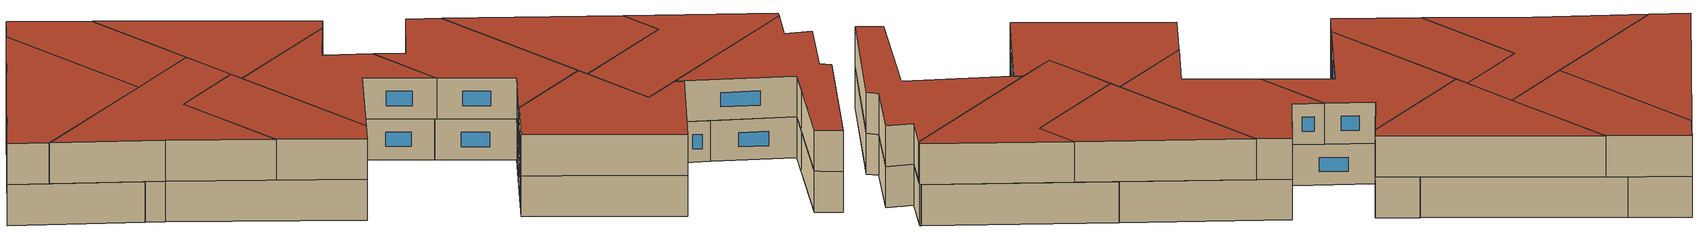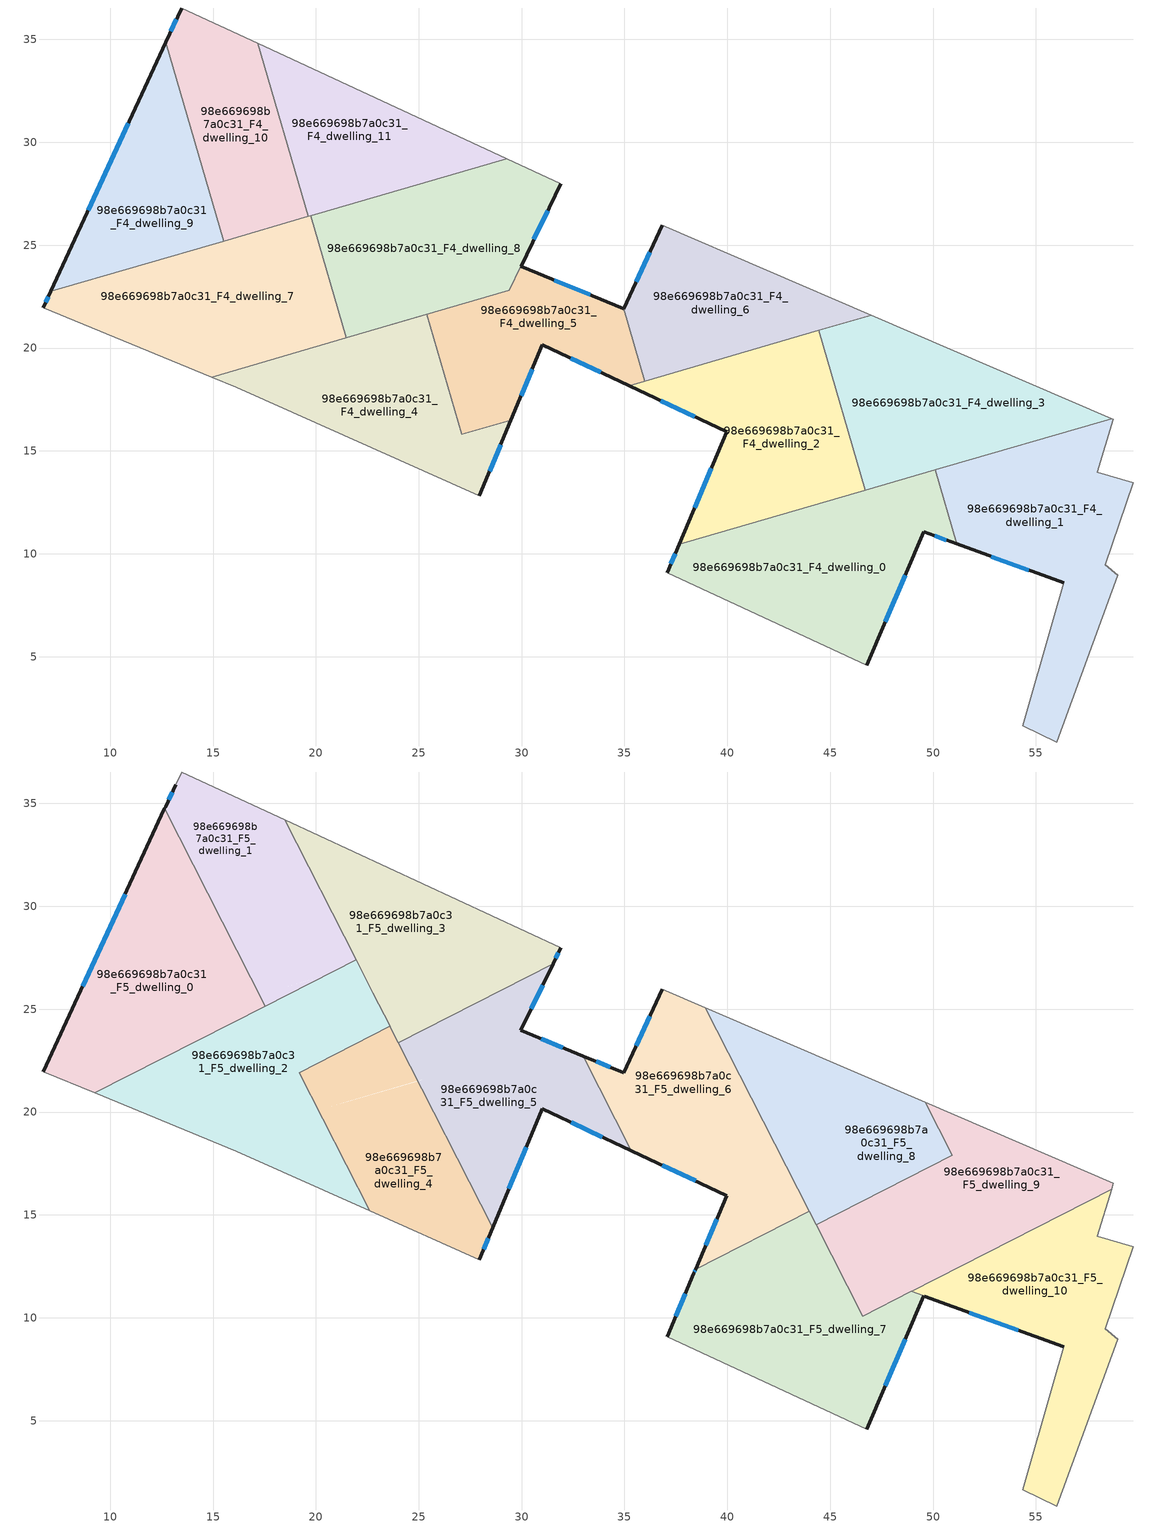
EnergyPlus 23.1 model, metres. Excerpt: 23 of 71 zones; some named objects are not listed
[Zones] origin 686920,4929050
98e669698b7a0c31_F4_dwelling_0
 floor to 98e669698b7a0c31_F3_dwelling_0 (EU_floor_Construction): 50.1,14.08 51.15,10.48 49.56,11.06 46.77,4.58 37.07,9.07 37.65,10.45 z12
 wall outside (EU_wall_Construction): 37.65,10.45 37.07,9.07 / 46.77,4.58 49.56,11.06 51.15,10.48 z12:15
 wall to 98e669698b7a0c31_F4_dwelling_1 (EU_wall_Construction): 51.15,10.48 50.1,14.08 z12:15
 wall adiabatic (EU_wall_Construction): 37.07,9.07 46.77,4.58 z12:15
 wall to 98e669698b7a0c31_F4_dwelling_2 (EU_wall_Construction): 46.7,13.09 37.65,10.45 z12:15
 wall to 98e669698b7a0c31_F4_dwelling_3 (EU_wall_Construction): 50.1,14.08 46.7,13.09 z12:15
 window (EU_Window_Construction): 37.46,10 37.26,9.52 / 50.08,10.87 50.63,10.67 / 47.68,6.69 48.65,8.95 z12.98:14.02
98e669698b7a0c31_F4_dwelling_1
 floor to 98e669698b7a0c31_F3_dwelling_1 (EU_floor_Construction): 58.77,16.54 57.99,13.96 59.74,13.46 58.36,9.46 58.99,8.96 56.01,0.85 54.36,1.64 55.85,6.83 56.35,8.59 51.15,10.48 50.1,14.08 58.68,16.58 z12
 wall outside (EU_wall_Construction): 51.15,10.48 56.35,8.59 z12:15
 wall adiabatic (EU_wall_Construction): 56.35,8.59 55.85,6.83 54.36,1.64 56.01,0.85 58.99,8.96 58.36,9.46 59.74,13.46 57.99,13.96 58.77,16.54 58.68,16.58 z12:15
 wall to 98e669698b7a0c31_F4_dwelling_3 (EU_wall_Construction): 58.68,16.58 50.1,14.08 z12:15
 window (EU_Window_Construction): 52.84,9.87 54.66,9.2 z12.98:14.02
98e669698b7a0c31_F4_dwelling_10
 floor to 98e669698b7a0c31_F3_dwelling_10 (EU_floor_Construction): 17.17,34.81 19.62,26.39 15.51,25.2 12.7,34.86 13.47,36.53 z12
 wall outside (EU_wall_Construction): 13.47,36.53 12.7,34.86 z12:15
 wall to 98e669698b7a0c31_F4_dwelling_9 (EU_wall_Construction): 12.7,34.86 15.51,25.2 z12:15
 wall adiabatic (EU_wall_Construction): 17.17,34.81 13.47,36.53 z12:15
 wall to 98e669698b7a0c31_F4_dwelling_11 (EU_wall_Construction): 19.62,26.39 17.17,34.81 z12:15
 wall to 98e669698b7a0c31_F4_dwelling_7 (EU_wall_Construction): 15.51,25.2 19.62,26.39 z12:15
 window (EU_Window_Construction): 13.22,35.99 12.95,35.41 z12.98:14.02
98e669698b7a0c31_F4_dwelling_11
 floor to 98e669698b7a0c31_F3_dwelling_11 (EU_floor_Construction): 29.28,29.21 19.62,26.39 17.17,34.81 z12
 wall adiabatic (EU_wall_Construction): 29.28,29.21 17.17,34.81 z12:15
 wall to 98e669698b7a0c31_F4_dwelling_8 (EU_wall_Construction): 19.74,26.43 29.28,29.21 z12:15
 wall to 98e669698b7a0c31_F4_dwelling_7 (EU_wall_Construction): 19.62,26.39 19.74,26.43 z12:15
98e669698b7a0c31_F4_dwelling_2
 floor to 98e669698b7a0c31_F3_dwelling_2 (EU_floor_Construction): 44.44,20.86 46.7,13.09 37.65,10.45 39.97,15.94 35.23,18.17 z12
 wall outside (EU_wall_Construction): 35.23,18.17 39.97,15.94 37.65,10.45 z12:15
 wall to 98e669698b7a0c31_F4_dwelling_3 (EU_wall_Construction): 46.7,13.09 44.44,20.86 z12:15
 wall to 98e669698b7a0c31_F4_dwelling_6 (EU_wall_Construction): 44.44,20.86 35.98,18.39 z12:15
 wall to 98e669698b7a0c31_F4_dwelling_5 (EU_wall_Construction): 35.98,18.39 35.23,18.17 z12:15
 window (EU_Window_Construction): 39.22,14.16 38.41,12.24 / 36.77,17.45 38.43,16.67 z12.98:14.02
98e669698b7a0c31_F4_dwelling_3
 floor to 98e669698b7a0c31_F3_dwelling_3 (EU_floor_Construction): 58.68,16.58 46.7,13.09 44.44,20.86 47,21.6 z12
 wall adiabatic (EU_wall_Construction): 58.68,16.58 47,21.6 z12:15
 wall to 98e669698b7a0c31_F4_dwelling_6 (EU_wall_Construction): 47,21.6 44.44,20.86 z12:15
 ceiling adiabatic (EU_roof_Construction): 58.68,16.57 49.63,20.47 50.94,17.9 46.02,15.39 46.7,13.09 z15
98e669698b7a0c31_F4_dwelling_4
 floor to 98e669698b7a0c31_F3_dwelling_4 (EU_floor_Construction): 25.39,21.63 27.09,15.81 29.48,16.5 27.94,12.81 16.12,18.1 14.94,18.59 z12
 wall outside (EU_wall_Construction): 27.94,12.81 29.48,16.5 z12:15
 wall to 98e669698b7a0c31_F4_dwelling_5 (EU_wall_Construction): 29.48,16.5 27.09,15.81 25.39,21.63 21.47,20.49 z12:15
 wall adiabatic (EU_wall_Construction): 14.94,18.59 16.12,18.1 27.94,12.81 z12:15
 wall to 98e669698b7a0c31_F4_dwelling_7 (EU_wall_Construction): 21.47,20.49 14.94,18.59 z12:15
 window (EU_Window_Construction): 28.44,14.01 28.98,15.3 z12.98:14.02
98e669698b7a0c31_F4_dwelling_5
 floor to 98e669698b7a0c31_F3_dwelling_5 (EU_floor_Construction): 34.96,21.91 35.98,18.39 35.23,18.17 31.01,20.16 29.48,16.5 27.09,15.81 25.39,21.63 21.47,20.49 29.41,22.8 29.97,23.97 z12
 wall outside (EU_wall_Construction): 34.96,21.91 29.97,23.97 / 29.48,16.5 31.01,20.16 35.23,18.17 z12:15
 wall to 98e669698b7a0c31_F4_dwelling_6 (EU_wall_Construction): 35.98,18.39 34.96,21.91 z12:15
 wall to 98e669698b7a0c31_F4_dwelling_8 (EU_wall_Construction): 29.97,23.97 29.41,22.8 21.47,20.49 z12:15
 window (EU_Window_Construction): 33.34,22.58 31.59,23.3 / 32.38,19.51 33.85,18.82 / 29.98,17.69 30.51,18.97 z12.98:14.02
98e669698b7a0c31_F4_dwelling_6
 floor to 98e669698b7a0c31_F3_dwelling_6 (EU_floor_Construction): 47,21.6 35.98,18.39 34.96,21.91 36.83,25.98 z12
 wall outside (EU_wall_Construction): 36.83,25.98 34.96,21.91 z12:15
 wall adiabatic (EU_wall_Construction): 47,21.6 36.83,25.98 z12:15
 window (EU_Window_Construction): 36.22,24.66 35.57,23.23 z12.98:14.02
98e669698b7a0c31_F4_dwelling_7
 floor to 98e669698b7a0c31_F3_dwelling_7 (EU_floor_Construction): 19.74,26.43 21.47,20.49 14.94,18.59 6.74,21.96 7.1,22.75 z12
 wall outside (EU_wall_Construction): 7.1,22.75 6.74,21.96 z12:15
 wall adiabatic (EU_wall_Construction): 6.74,21.96 14.94,18.59 z12:15
 wall to 98e669698b7a0c31_F4_dwelling_8 (EU_wall_Construction): 21.47,20.49 19.74,26.43 z12:15
 wall to 98e669698b7a0c31_F4_dwelling_9 (EU_wall_Construction): 15.51,25.2 7.1,22.75 z12:15
 window (EU_Window_Construction): 6.99,22.49 6.86,22.22 z12.98:14.02
 ceiling adiabatic (EU_roof_Construction): 19.78,26.3 19.74,26.43 17.25,25.7 17.53,25.15 z15
98e669698b7a0c31_F4_dwelling_8
 floor to 98e669698b7a0c31_F3_dwelling_8 (EU_floor_Construction): 31.9,27.99 29.41,22.8 21.47,20.49 19.74,26.43 29.28,29.21 z12
 wall outside (EU_wall_Construction): 29.97,23.97 31.9,27.99 z12:15
 wall adiabatic (EU_wall_Construction): 31.9,27.99 29.28,29.21 z12:15
 window (EU_Window_Construction): 30.6,25.28 31.27,26.68 z12.98:14.02
 ceiling adiabatic (EU_roof_Construction): 20.42,26.63 19.74,26.43 19.78,26.3 z15
98e669698b7a0c31_F4_dwelling_9
 floor to 98e669698b7a0c31_F3_dwelling_9 (EU_floor_Construction): 12.7,34.86 15.51,25.2 7.1,22.75 z12
 wall outside (EU_wall_Construction): 12.7,34.86 7.1,22.75 z12:15
 window (EU_Window_Construction): 10.88,30.92 8.92,26.69 z12.98:14.02
98e669698b7a0c31_F5_dwelling_0
 floor to 98e669698b7a0c31_F4_dwelling_9 (EU_floor_Construction): 12.86,34.32 15.51,25.2 7.11,22.75 12.64,34.73 12.69,34.84 12.7,34.86 12.65,34.73 z15
 floor to 98e669698b7a0c31_F4_dwelling_7 (EU_floor_Construction): 17.25,25.7 17.53,25.15 9.25,20.93 6.74,21.96 7.11,22.75 z15
 floor to 98e669698b7a0c31_F4_dwelling_10 (EU_floor_Construction): 12.86,34.32 17.25,25.7 15.51,25.2 z15
 wall outside (EU_wall_Construction): 13.18,35.9 12.69,34.84 12.64,34.73 6.74,21.96 z15:18
 wall adiabatic (EU_wall_Construction): 6.74,21.96 9.25,20.93 z15:18
 wall to 98e669698b7a0c31_F5_dwelling_1 (EU_wall_Construction): 17.53,25.15 12.65,34.73 13.18,35.9 z15:18
 wall to 98e669698b7a0c31_F5_dwelling_2 (EU_wall_Construction): 9.25,20.93 17.53,25.15 z15:18
 window (EU_Window_Construction): 13.02,35.56 12.85,35.19 / 10.72,30.58 8.66,26.11 z15.98:17.02
 roof outside (EU_roof_Construction): 17.53,25.15 12.65,34.73 13.18,35.9 12.69,34.84 12.64,34.73 6.74,21.96 9.25,20.93 z18
98e669698b7a0c31_F5_dwelling_1
 floor to 98e669698b7a0c31_F4_dwelling_10 (EU_floor_Construction): 17.17,34.81 19.62,26.39 17.25,25.7 12.86,34.32 12.7,34.85 13.18,35.91 13.47,36.53 z15
 floor to 98e669698b7a0c31_F4_dwelling_9 (EU_floor_Construction): 12.7,34.85 12.86,34.32 12.65,34.73 z15
 floor to 98e669698b7a0c31_F4_dwelling_11 (EU_floor_Construction): 18.49,34.21 21.95,27.41 20.42,26.63 19.62,26.39 17.17,34.81 z15
 floor adiabatic (EU_floor_Construction): 20.42,26.63 17.53,25.15 17.25,25.7 z15
 wall adiabatic (EU_wall_Construction): 18.49,34.21 13.47,36.53 13.18,35.91 z15:18
 wall to 98e669698b7a0c31_F5_dwelling_3 (EU_wall_Construction): 21.95,27.41 18.49,34.21 z15:18
 wall to 98e669698b7a0c31_F5_dwelling_2 (EU_wall_Construction): 17.53,25.15 21.95,27.41 z15:18
 roof outside (EU_roof_Construction): 21.95,27.41 18.49,34.21 13.47,36.53 13.18,35.91 12.65,34.73 17.53,25.15 z18
98e669698b7a0c31_F5_dwelling_10
 floor to 98e669698b7a0c31_F4_dwelling_1 (EU_floor_Construction): 58.68,16.25 57.99,13.96 59.74,13.46 58.36,9.46 58.99,8.96 56.01,0.85 54.36,1.64 55.85,6.83 56.35,8.59 51.15,10.48 50.66,12.15 z15
 floor to 98e669698b7a0c31_F4_dwelling_0 (EU_floor_Construction): 50.66,12.15 51.15,10.48 48.95,11.28 z15
 wall outside (EU_wall_Construction): 49.56,11.06 56.35,8.59 z15:18
 wall to 98e669698b7a0c31_F5_dwelling_7 (EU_wall_Construction): 48.95,11.28 49.56,11.06 z15:18
 wall adiabatic (EU_wall_Construction): 56.35,8.59 55.85,6.83 54.36,1.64 56.01,0.85 58.99,8.96 58.36,9.46 59.74,13.46 57.99,13.96 58.68,16.25 z15:18
 wall to 98e669698b7a0c31_F5_dwelling_9 (EU_wall_Construction): 58.68,16.25 48.95,11.28 z15:18
 window (EU_Window_Construction): 51.77,10.25 54.14,9.39 z15.98:17.02
 roof outside (EU_roof_Construction): 56.01,0.85 58.99,8.96 58.36,9.46 59.74,13.46 57.99,13.96 58.68,16.25 48.95,11.28 56.35,8.59 55.85,6.83 54.36,1.64 z18
98e669698b7a0c31_F5_dwelling_2
 floor to 98e669698b7a0c31_F4_dwelling_7 (EU_floor_Construction): 19.78,26.3 20.81,22.75 19.18,21.91 20.11,20.09 14.94,18.59 9.25,20.93 z15
 floor to 98e669698b7a0c31_F4_dwelling_4 (EU_floor_Construction): 20.11,20.09 22.61,15.2 16.12,18.1 14.94,18.59 z15
 floor to 98e669698b7a0c31_F4_dwelling_8 (EU_floor_Construction): 22.1,27.12 23.61,24.17 20.81,22.75 19.78,26.3 20.42,26.63 z15
 floor to 98e669698b7a0c31_F4_dwelling_11 (EU_floor_Construction): 21.95,27.41 22.1,27.12 20.42,26.63 z15
 wall to 98e669698b7a0c31_F5_dwelling_4 (EU_wall_Construction): 22.61,15.2 19.18,21.91 23.6,24.17 z15:18
 wall adiabatic (EU_wall_Construction): 9.25,20.93 16.12,18.1 22.61,15.2 z15:18
 wall to 98e669698b7a0c31_F5_dwelling_3 (EU_wall_Construction): 23.61,24.17 22.77,25.8 / 22.77,25.81 21.95,27.41 z15:18
 roof outside (EU_roof_Construction): 22.61,15.2 19.18,21.91 23.61,24.17 21.95,27.41 9.25,20.93 16.12,18.1 z18
98e669698b7a0c31_F5_dwelling_3
 floor to 98e669698b7a0c31_F4_dwelling_11 (EU_floor_Construction): 29.28,29.2 22.1,27.12 18.49,34.21 z15
 floor to 98e669698b7a0c31_F4_dwelling_8 (EU_floor_Construction): 31.9,27.99 31.53,27.22 24.01,23.38 22.1,27.12 29.28,29.2 z15
 wall outside (EU_wall_Construction): 31.53,27.22 31.9,27.99 z15:18
 wall adiabatic (EU_wall_Construction): 31.9,27.99 18.49,34.21 z15:18
 wall to 98e669698b7a0c31_F5_dwelling_5 (EU_wall_Construction): 24.01,23.38 31.53,27.22 z15:18
 wall to 98e669698b7a0c31_F5_dwelling_4 (EU_wall_Construction): 23.6,24.17 24.01,23.38 z15:18
 window (EU_Window_Construction): 31.65,27.47 31.78,27.74 z15.98:17.02
 roof outside (EU_roof_Construction): 31.53,27.22 31.9,27.99 18.49,34.21 24.01,23.38 z18
98e669698b7a0c31_F5_dwelling_4
 floor to 98e669698b7a0c31_F4_dwelling_4 (EU_floor_Construction): 26.05,19.38 27.09,15.81 27.77,16 28.6,14.39 27.94,12.81 22.61,15.2 20.11,20.09 24.96,21.51 z15
 floor to 98e669698b7a0c31_F4_dwelling_7 (EU_floor_Construction): 20.81,22.75 21.47,20.49 20.11,20.09 19.18,21.91 z15
 floor to 98e669698b7a0c31_F4_dwelling_5 (EU_floor_Construction): 26.05,19.38 27.77,16 27.09,15.81 z15
 floor to 98e669698b7a0c31_F4_dwelling_8 (EU_floor_Construction): 24.01,23.38 24.96,21.51 21.47,20.49 20.81,22.75 23.6,24.17 z15
 wall outside (EU_wall_Construction): 27.94,12.81 28.6,14.38 z15:18
 wall adiabatic (EU_wall_Construction): 22.61,15.2 27.94,12.81 z15:18
 wall to 98e669698b7a0c31_F5_dwelling_5 (EU_wall_Construction): 28.6,14.38 24.01,23.37 z15:18
 window (EU_Window_Construction): 28.15,13.32 28.38,13.87 z15.98:17.02
 roof outside (EU_roof_Construction): 27.94,12.81 28.6,14.38 24.01,23.38 23.6,24.17 19.18,21.91 22.61,15.2 z18
98e669698b7a0c31_F5_dwelling_5
 floor to 98e669698b7a0c31_F4_dwelling_5 (EU_floor_Construction): 32.99,22.72 35.3,18.2 35.23,18.17 31.01,20.16 29.48,16.5 27.77,16 26.05,19.38 25.39,21.63 24.96,21.51 29.41,22.8 29.97,23.97 z15
 floor to 98e669698b7a0c31_F4_dwelling_8 (EU_floor_Construction): 31.53,27.22 29.41,22.8 24.96,21.51 24.01,23.38 z15
 floor to 98e669698b7a0c31_F4_dwelling_4 (EU_floor_Construction): 29.48,16.5 28.6,14.39 27.77,16 z15; 25.39,21.63 26.05,19.38 24.96,21.51 25.32,21.61 z15
 wall outside (EU_wall_Construction): 32.99,22.72 29.97,23.97 31.53,27.22 / 28.6,14.38 31.01,20.16 35.34,18.12 z15:18
 wall to 98e669698b7a0c31_F5_dwelling_6 (EU_wall_Construction): 35.34,18.12 32.99,22.72 z15:18
 window (EU_Window_Construction): 32.01,23.13 30.95,23.56 / 32.42,19.5 33.93,18.78 / 29.38,16.26 30.23,18.28 / 30.48,25.03 31.02,26.16 z15.98:17.02
 roof outside (EU_roof_Construction): 35.34,18.12 32.99,22.72 29.97,23.97 31.53,27.22 24.01,23.38 28.6,14.38 31.01,20.16 z18
98e669698b7a0c31_F5_dwelling_6
 floor to 98e669698b7a0c31_F4_dwelling_2 (EU_floor_Construction): 41.52,20.01 43.98,15.18 38.46,12.36 39.97,15.94 35.34,18.12 35.3,18.2 z15
 floor to 98e669698b7a0c31_F4_dwelling_6 (EU_floor_Construction): 38.94,25.07 41.52,20.01 35.98,18.39 34.96,21.91 36.83,25.98 z15
 floor to 98e669698b7a0c31_F4_dwelling_5 (EU_floor_Construction): 34.96,21.91 35.98,18.39 35.3,18.2 32.99,22.72 z15
 wall outside (EU_wall_Construction): 36.83,25.98 34.96,21.91 32.99,22.72 / 35.34,18.12 39.97,15.94 38.46,12.36 z15:18
 wall adiabatic (EU_wall_Construction): 38.94,25.07 36.83,25.98 z15:18
 wall to 98e669698b7a0c31_F5_dwelling_7 (EU_wall_Construction): 38.46,12.36 43.98,15.18 z15:18
 wall to 98e669698b7a0c31_F5_dwelling_8 (EU_wall_Construction): 43.98,15.18 38.94,25.07 z15:18
 window (EU_Window_Construction): 34.32,22.17 33.63,22.46 / 36.22,24.66 35.57,23.23 / 39.48,14.78 38.95,13.53 / 36.84,17.41 38.46,16.65 z15.98:17.02
 roof outside (EU_roof_Construction): 43.98,15.18 38.94,25.07 36.83,25.98 34.96,21.91 32.99,22.72 35.34,18.12 39.97,15.94 38.46,12.36 z18
98e669698b7a0c31_F5_dwelling_7
 floor to 98e669698b7a0c31_F4_dwelling_0 (EU_floor_Construction): 48.95,11.28 49.56,11.06 46.77,4.58 37.07,9.07 37.65,10.45 45.27,12.67 46.59,10.08 z15
 floor to 98e669698b7a0c31_F4_dwelling_2 (EU_floor_Construction): 43.98,15.18 45.27,12.67 37.65,10.45 38.38,12.17 38.46,12.36 z15
 wall outside (EU_wall_Construction): 46.77,4.58 49.56,11.06 / 38.46,12.36 38.38,12.17 37.07,9.07 z15:18
 wall adiabatic (EU_wall_Construction): 37.07,9.07 46.77,4.58 z15:18
 wall to 98e669698b7a0c31_F5_dwelling_9 (EU_wall_Construction): 48.95,11.28 46.59,10.08 44.32,14.52 z15:18
 wall to 98e669698b7a0c31_F5_dwelling_8 (EU_wall_Construction): 44.32,14.53 43.98,15.18 z15:18
 window (EU_Window_Construction): 47.68,6.69 48.65,8.95 / 37.95,11.16 37.49,10.08 / 38.43,12.3 38.4,12.23 z15.98:17.02
 roof outside (EU_roof_Construction): 46.77,4.58 49.56,11.06 48.95,11.28 46.59,10.08 43.98,15.18 38.46,12.36 38.38,12.17 37.07,9.07 z18
98e669698b7a0c31_F5_dwelling_8
 floor to 98e669698b7a0c31_F4_dwelling_6 (EU_floor_Construction): 47,21.6 41.52,20.01 38.94,25.07 z15
 floor to 98e669698b7a0c31_F4_dwelling_3 (EU_floor_Construction): 49.63,20.47 50.94,17.9 46.02,15.39 44.44,20.86 47,21.6 z15
 floor to 98e669698b7a0c31_F4_dwelling_2 (EU_floor_Construction): 44.44,20.86 46.02,15.39 44.32,14.53 41.52,20.01 z15
 wall adiabatic (EU_wall_Construction): 49.63,20.47 38.94,25.07 z15:18
 wall to 98e669698b7a0c31_F5_dwelling_9 (EU_wall_Construction): 44.32,14.53 50.94,17.9 49.63,20.47 z15:18
 roof outside (EU_roof_Construction): 50.94,17.9 49.63,20.47 38.94,25.07 44.32,14.53 z18
98e669698b7a0c31_F5_dwelling_9
 floor to 98e669698b7a0c31_F4_dwelling_1 (EU_floor_Construction): 58.77,16.54 58.68,16.25 50.66,12.15 50.1,14.08 58.68,16.57 z15
 floor to 98e669698b7a0c31_F4_dwelling_0 (EU_floor_Construction): 50.1,14.08 50.66,12.15 46.59,10.08 45.27,12.67 z15
 floor to 98e669698b7a0c31_F4_dwelling_2 (EU_floor_Construction): 46.02,15.39 46.7,13.09 45.27,12.67 44.32,14.53 z15
 floor adiabatic (EU_floor_Construction): 58.68,16.57 46.7,13.09 46.02,15.39 50.94,17.9 49.63,20.47 z15
 wall adiabatic (EU_wall_Construction): 58.68,16.25 58.77,16.54 49.63,20.47 z15:18
 roof outside (EU_roof_Construction): 58.68,16.25 58.77,16.54 49.63,20.47 50.94,17.9 44.32,14.53 46.59,10.08 z18
[Building]
EU S2 Campaign: North Axis=0; Terrain=City; Solar Distribution=FullExterior
[Site:Location]
Bologna: Latitude=44.5; Longitude=11.25; Time Zone=1; Elevation=37
[SizingPeriod:WeatherFileDays]
AnnualSizingPeriod: Begin Month=1; Begin Day of Month=1; End Month=12; End Day of Month=31; Day of Week for Start Day=Monday; Use Weather File Daylight Saving Period=No; Use Weather File Rain and Snow Indicators=No
[MATERIAL]
EU_InternalMass_Material: Roughness=MediumRough; Thickness=0.1; Conductivity=1; Density=1800; Specific Heat=900; Thermal Absorptance=0.9; Solar Absorptance=0.7; Visible Absorptance=0.7
[MATERIAL:NOMASS] Roughness=MediumRough; Thermal Absorptance=0.9; Solar Absorptance=0.7; Visible Absorptance=0.7
Name | Thermal Resistance
EU_wall_NoMass | 0.905828
EU_roof_NoMass | 0.37593
EU_floor_NoMass | 0.67114
[WINDOWMATERIAL:SIMPLEGLAZINGSYSTEM]
EU_Window_SimpleGlazing: UFactor=4.52486; Solar Heat Gain Coefficient=0.85; Visible Transmittance=0.85
[CONSTRUCTION]
EU_wall_Construction: EU_wall_NoMass
EU_roof_Construction: EU_roof_NoMass
EU_floor_Construction: EU_floor_NoMass
EU_Window_Construction: EU_Window_SimpleGlazing
EU_InternalMass_Construction: EU_InternalMass_Material
[ZONE] Type=1; Multiplier=1; Ceiling Height=autocalculate; Floor Area=autocalculate; Part of Total Floor Area=Yes
Name | Volume
98e669698b7a0c31_F4_dwelling_0 | 198.311
98e669698b7a0c31_F5_dwelling_0 | 207.289
98e669698b7a0c31_F4_dwelling_1 | 198.316
98e669698b7a0c31_F5_dwelling_1 | 153.209
98e669698b7a0c31_F4_dwelling_10 | 132.215
98e669698b7a0c31_F5_dwelling_10 | 172.392
98e669698b7a0c31_F4_dwelling_11 | 132.229
98e669698b7a0c31_F4_dwelling_2 | 183.919
98e669698b7a0c31_F5_dwelling_2 | 207.594
98e669698b7a0c31_F4_dwelling_3 | 183.917
98e669698b7a0c31_F5_dwelling_3 | 172.917
98e669698b7a0c31_F4_dwelling_4 | 161.09
98e669698b7a0c31_F5_dwelling_4 | 152.973
98e669698b7a0c31_F4_dwelling_5 | 133.215
98e669698b7a0c31_F5_dwelling_5 | 172.924
98e669698b7a0c31_F4_dwelling_6 | 137.358
98e669698b7a0c31_F5_dwelling_6 | 187.697
98e669698b7a0c31_F4_dwelling_7 | 196.849
98e669698b7a0c31_F5_dwelling_7 | 203.673
98e669698b7a0c31_F4_dwelling_8 | 193.671
98e669698b7a0c31_F5_dwelling_8 | 164.139
98e669698b7a0c31_F4_dwelling_9 | 132.22
98e669698b7a0c31_F5_dwelling_9 | 188.38
[INTERNALMASS] Construction=EU_InternalMass_Construction
Name | Zone or ZoneList | Surface Area
98e669698b7a0c31_F4_dwelling_0_EU_InternalMass | 98e669698b7a0c31_F4_dwelling_0 | 66.1041
98e669698b7a0c31_F4_dwelling_1_EU_InternalMass | 98e669698b7a0c31_F4_dwelling_1 | 66.1061
98e669698b7a0c31_F4_dwelling_2_EU_InternalMass | 98e669698b7a0c31_F4_dwelling_2 | 61.3061
98e669698b7a0c31_F4_dwelling_3_EU_InternalMass | 98e669698b7a0c31_F4_dwelling_3 | 61.3058
98e669698b7a0c31_F4_dwelling_4_EU_InternalMass | 98e669698b7a0c31_F4_dwelling_4 | 53.6976
98e669698b7a0c31_F4_dwelling_5_EU_InternalMass | 98e669698b7a0c31_F4_dwelling_5 | 44.4092
98e669698b7a0c31_F4_dwelling_6_EU_InternalMass | 98e669698b7a0c31_F4_dwelling_6 | 45.7875
98e669698b7a0c31_F4_dwelling_7_EU_InternalMass | 98e669698b7a0c31_F4_dwelling_7 | 65.6167
98e669698b7a0c31_F4_dwelling_8_EU_InternalMass | 98e669698b7a0c31_F4_dwelling_8 | 64.5652
98e669698b7a0c31_F4_dwelling_9_EU_InternalMass | 98e669698b7a0c31_F4_dwelling_9 | 44.0734
98e669698b7a0c31_F4_dwelling_10_EU_InternalMass | 98e669698b7a0c31_F4_dwelling_10 | 44.0712
98e669698b7a0c31_F4_dwelling_11_EU_InternalMass | 98e669698b7a0c31_F4_dwelling_11 | 44.0766
98e669698b7a0c31_F5_dwelling_0_EU_InternalMass | 98e669698b7a0c31_F5_dwelling_0 | 69.1245
98e669698b7a0c31_F5_dwelling_1_EU_InternalMass | 98e669698b7a0c31_F5_dwelling_1 | 51.0694
98e669698b7a0c31_F5_dwelling_2_EU_InternalMass | 98e669698b7a0c31_F5_dwelling_2 | 69.1994
98e669698b7a0c31_F5_dwelling_3_EU_InternalMass | 98e669698b7a0c31_F5_dwelling_3 | 57.6359
98e669698b7a0c31_F5_dwelling_4_EU_InternalMass | 98e669698b7a0c31_F5_dwelling_4 | 50.9907
98e669698b7a0c31_F5_dwelling_5_EU_InternalMass | 98e669698b7a0c31_F5_dwelling_5 | 57.6433
98e669698b7a0c31_F5_dwelling_6_EU_InternalMass | 98e669698b7a0c31_F5_dwelling_6 | 62.5661
98e669698b7a0c31_F5_dwelling_7_EU_InternalMass | 98e669698b7a0c31_F5_dwelling_7 | 67.8894
98e669698b7a0c31_F5_dwelling_8_EU_InternalMass | 98e669698b7a0c31_F5_dwelling_8 | 54.7139
98e669698b7a0c31_F5_dwelling_9_EU_InternalMass | 98e669698b7a0c31_F5_dwelling_9 | 62.7934
98e669698b7a0c31_F5_dwelling_10_EU_InternalMass | 98e669698b7a0c31_F5_dwelling_10 | 57.4672
[OTHEREQUIPMENT] Fuel Type=Electricity; Design Level Calculation Method=Watts/Area; Power per Zone Floor Area=1; Fraction Latent=0; Fraction Radiant=0; Fraction Lost=0; Carbon Dioxide Generation Rate=0; EndUse Subcategory=EU_Step8_InternalGains
Name | Zone or ZoneList or Space or SpaceList | Schedule
EU_Step8_InternalGain_98e669698b7a0c31_F4_dwelling_0_f000 | 98e669698b7a0c31_F4_dwelling_0 | EU_Step8_GainSchedule_98e669698b7a0c31_F4_dwelling_0_f000
EU_Step8_InternalGain_98e669698b7a0c31_F4_dwelling_1_f000 | 98e669698b7a0c31_F4_dwelling_1 | EU_Step8_GainSchedule_98e669698b7a0c31_F4_dwelling_1_f000
EU_Step8_InternalGain_98e669698b7a0c31_F4_dwelling_2_f000 | 98e669698b7a0c31_F4_dwelling_2 | EU_Step8_GainSchedule_98e669698b7a0c31_F4_dwelling_2_f000
EU_Step8_InternalGain_98e669698b7a0c31_F4_dwelling_3_f000 | 98e669698b7a0c31_F4_dwelling_3 | EU_Step8_GainSchedule_98e669698b7a0c31_F4_dwelling_3_f000
EU_Step8_InternalGain_98e669698b7a0c31_F4_dwelling_4_f000 | 98e669698b7a0c31_F4_dwelling_4 | EU_Step8_GainSchedule_98e669698b7a0c31_F4_dwelling_4_f000
EU_Step8_InternalGain_98e669698b7a0c31_F4_dwelling_5_f000 | 98e669698b7a0c31_F4_dwelling_5 | EU_Step8_GainSchedule_98e669698b7a0c31_F4_dwelling_5_f000
EU_Step8_InternalGain_98e669698b7a0c31_F4_dwelling_6_f000 | 98e669698b7a0c31_F4_dwelling_6 | EU_Step8_GainSchedule_98e669698b7a0c31_F4_dwelling_6_f000
EU_Step8_InternalGain_98e669698b7a0c31_F4_dwelling_7_f000 | 98e669698b7a0c31_F4_dwelling_7 | EU_Step8_GainSchedule_98e669698b7a0c31_F4_dwelling_7_f000
EU_Step8_InternalGain_98e669698b7a0c31_F4_dwelling_8_f000 | 98e669698b7a0c31_F4_dwelling_8 | EU_Step8_GainSchedule_98e669698b7a0c31_F4_dwelling_8_f000
EU_Step8_InternalGain_98e669698b7a0c31_F4_dwelling_9_f000 | 98e669698b7a0c31_F4_dwelling_9 | EU_Step8_GainSchedule_98e669698b7a0c31_F4_dwelling_9_f000
EU_Step8_InternalGain_98e669698b7a0c31_F4_dwelling_10_f000 | 98e669698b7a0c31_F4_dwelling_10 | EU_Step8_GainSchedule_98e669698b7a0c31_F4_dwelling_10_f000
EU_Step8_InternalGain_98e669698b7a0c31_F4_dwelling_11_f000 | 98e669698b7a0c31_F4_dwelling_11 | EU_Step8_GainSchedule_98e669698b7a0c31_F4_dwelling_11_f000
EU_Step8_InternalGain_98e669698b7a0c31_F5_dwelling_0_f000 | 98e669698b7a0c31_F5_dwelling_0 | EU_Step8_GainSchedule_98e669698b7a0c31_F5_dwelling_0_f000
EU_Step8_InternalGain_98e669698b7a0c31_F5_dwelling_1_f000 | 98e669698b7a0c31_F5_dwelling_1 | EU_Step8_GainSchedule_98e669698b7a0c31_F5_dwelling_1_f000
EU_Step8_InternalGain_98e669698b7a0c31_F5_dwelling_2_f000 | 98e669698b7a0c31_F5_dwelling_2 | EU_Step8_GainSchedule_98e669698b7a0c31_F5_dwelling_2_f000
EU_Step8_InternalGain_98e669698b7a0c31_F5_dwelling_3_f000 | 98e669698b7a0c31_F5_dwelling_3 | EU_Step8_GainSchedule_98e669698b7a0c31_F5_dwelling_3_f000
EU_Step8_InternalGain_98e669698b7a0c31_F5_dwelling_4_f000 | 98e669698b7a0c31_F5_dwelling_4 | EU_Step8_GainSchedule_98e669698b7a0c31_F5_dwelling_4_f000
EU_Step8_InternalGain_98e669698b7a0c31_F5_dwelling_5_f000 | 98e669698b7a0c31_F5_dwelling_5 | EU_Step8_GainSchedule_98e669698b7a0c31_F5_dwelling_5_f000
EU_Step8_InternalGain_98e669698b7a0c31_F5_dwelling_6_f000 | 98e669698b7a0c31_F5_dwelling_6 | EU_Step8_GainSchedule_98e669698b7a0c31_F5_dwelling_6_f000
EU_Step8_InternalGain_98e669698b7a0c31_F5_dwelling_7_f000 | 98e669698b7a0c31_F5_dwelling_7 | EU_Step8_GainSchedule_98e669698b7a0c31_F5_dwelling_7_f000
EU_Step8_InternalGain_98e669698b7a0c31_F5_dwelling_8_f000 | 98e669698b7a0c31_F5_dwelling_8 | EU_Step8_GainSchedule_98e669698b7a0c31_F5_dwelling_8_f000
EU_Step8_InternalGain_98e669698b7a0c31_F5_dwelling_9_f000 | 98e669698b7a0c31_F5_dwelling_9 | EU_Step8_GainSchedule_98e669698b7a0c31_F5_dwelling_9_f000
EU_Step8_InternalGain_98e669698b7a0c31_F5_dwelling_10_f000 | 98e669698b7a0c31_F5_dwelling_10 | EU_Step8_GainSchedule_98e669698b7a0c31_F5_dwelling_10_f000
[ZONEVENTILATION:DESIGNFLOWRATE] Schedule=EU_AlwaysOn; Design Flow Rate Calculation Method=AirChanges/Hour; Air Changes per Hour=0.73129; Ventilation Type=Natural; Fan Pressure Rise=0; Fan Total Efficiency=1; Constant Term Coefficient=1; Temperature Term Coefficient=0; Velocity Term Coefficient=0; Velocity Squared Term Coefficient=0; Minimum Indoor Temperature=-100; Maximum Indoor Temperature=100; Delta Temperature=-100; Minimum Outdoor Temperature=-100; Maximum Outdoor Temperature=100; Maximum Wind Speed=40
Name | Zone or ZoneList or Space or SpaceList
EU_ConstantAir_98e669698b7a0c31_F4_dwelling_0 | 98e669698b7a0c31_F4_dwelling_0
EU_ConstantAir_98e669698b7a0c31_F4_dwelling_1 | 98e669698b7a0c31_F4_dwelling_1
EU_ConstantAir_98e669698b7a0c31_F4_dwelling_2 | 98e669698b7a0c31_F4_dwelling_2
EU_ConstantAir_98e669698b7a0c31_F4_dwelling_3 | 98e669698b7a0c31_F4_dwelling_3
EU_ConstantAir_98e669698b7a0c31_F4_dwelling_4 | 98e669698b7a0c31_F4_dwelling_4
EU_ConstantAir_98e669698b7a0c31_F4_dwelling_5 | 98e669698b7a0c31_F4_dwelling_5
EU_ConstantAir_98e669698b7a0c31_F4_dwelling_6 | 98e669698b7a0c31_F4_dwelling_6
EU_ConstantAir_98e669698b7a0c31_F4_dwelling_7 | 98e669698b7a0c31_F4_dwelling_7
EU_ConstantAir_98e669698b7a0c31_F4_dwelling_8 | 98e669698b7a0c31_F4_dwelling_8
EU_ConstantAir_98e669698b7a0c31_F4_dwelling_9 | 98e669698b7a0c31_F4_dwelling_9
EU_ConstantAir_98e669698b7a0c31_F4_dwelling_10 | 98e669698b7a0c31_F4_dwelling_10
EU_ConstantAir_98e669698b7a0c31_F4_dwelling_11 | 98e669698b7a0c31_F4_dwelling_11
EU_ConstantAir_98e669698b7a0c31_F5_dwelling_0 | 98e669698b7a0c31_F5_dwelling_0
EU_ConstantAir_98e669698b7a0c31_F5_dwelling_1 | 98e669698b7a0c31_F5_dwelling_1
EU_ConstantAir_98e669698b7a0c31_F5_dwelling_2 | 98e669698b7a0c31_F5_dwelling_2
EU_ConstantAir_98e669698b7a0c31_F5_dwelling_3 | 98e669698b7a0c31_F5_dwelling_3
EU_ConstantAir_98e669698b7a0c31_F5_dwelling_4 | 98e669698b7a0c31_F5_dwelling_4
EU_ConstantAir_98e669698b7a0c31_F5_dwelling_5 | 98e669698b7a0c31_F5_dwelling_5
EU_ConstantAir_98e669698b7a0c31_F5_dwelling_6 | 98e669698b7a0c31_F5_dwelling_6
EU_ConstantAir_98e669698b7a0c31_F5_dwelling_7 | 98e669698b7a0c31_F5_dwelling_7
EU_ConstantAir_98e669698b7a0c31_F5_dwelling_8 | 98e669698b7a0c31_F5_dwelling_8
EU_ConstantAir_98e669698b7a0c31_F5_dwelling_9 | 98e669698b7a0c31_F5_dwelling_9
EU_ConstantAir_98e669698b7a0c31_F5_dwelling_10 | 98e669698b7a0c31_F5_dwelling_10
[HVACTEMPLATE:ZONE:IDEALLOADSAIRSYSTEM] System Availability Schedule=EU_AlwaysOn; Maximum Heating Supply Air Temperature=50; Minimum Cooling Supply Air Temperature=13; Maximum Heating Supply Air Humidity Ratio=0.0156; Minimum Cooling Supply Air Humidity Ratio=0.0077; Heating Limit=NoLimit; Cooling Limit=NoLimit; Heating Availability Schedule=EU_AlwaysOn; Cooling Availability Schedule=EU_CoolingOff; Dehumidification Control Type=ConstantSensibleHeatRatio; Cooling Sensible Heat Ratio=0.7; Dehumidification Setpoint=60; Humidification Control Type=None; Humidification Setpoint=30; Outdoor Air Method=None; Outdoor Air Flow Rate per Person=0.00944; Outdoor Air Flow Rate per Zone Floor Area=0; Outdoor Air Flow Rate per Zone=0; Demand Controlled Ventilation Type=None; Outdoor Air Economizer Type=NoEconomizer; Heat Recovery Type=None; Sensible Heat Recovery Effectiveness=0.7; Latent Heat Recovery Effectiveness=0.65
Name | Template Thermostat
98e669698b7a0c31_F4_dwelling_0 | EU_HeatOnly_98e669698b7a0c31_F4_dwelling_0
98e669698b7a0c31_F4_dwelling_1 | EU_HeatOnly_98e669698b7a0c31_F4_dwelling_1
98e669698b7a0c31_F4_dwelling_2 | EU_HeatOnly_98e669698b7a0c31_F4_dwelling_2
98e669698b7a0c31_F4_dwelling_3 | EU_HeatOnly_98e669698b7a0c31_F4_dwelling_3
98e669698b7a0c31_F4_dwelling_4 | EU_HeatOnly_98e669698b7a0c31_F4_dwelling_4
98e669698b7a0c31_F4_dwelling_5 | EU_HeatOnly_98e669698b7a0c31_F4_dwelling_5
98e669698b7a0c31_F4_dwelling_6 | EU_HeatOnly_98e669698b7a0c31_F4_dwelling_6
98e669698b7a0c31_F4_dwelling_7 | EU_HeatOnly_98e669698b7a0c31_F4_dwelling_7
98e669698b7a0c31_F4_dwelling_8 | EU_HeatOnly_98e669698b7a0c31_F4_dwelling_8
98e669698b7a0c31_F4_dwelling_9 | EU_HeatOnly_98e669698b7a0c31_F4_dwelling_9
98e669698b7a0c31_F4_dwelling_10 | EU_HeatOnly_98e669698b7a0c31_F4_dwelling_10
98e669698b7a0c31_F4_dwelling_11 | EU_HeatOnly_98e669698b7a0c31_F4_dwelling_11
98e669698b7a0c31_F5_dwelling_0 | EU_HeatOnly_98e669698b7a0c31_F5_dwelling_0
98e669698b7a0c31_F5_dwelling_1 | EU_HeatOnly_98e669698b7a0c31_F5_dwelling_1
98e669698b7a0c31_F5_dwelling_2 | EU_HeatOnly_98e669698b7a0c31_F5_dwelling_2
98e669698b7a0c31_F5_dwelling_3 | EU_HeatOnly_98e669698b7a0c31_F5_dwelling_3
98e669698b7a0c31_F5_dwelling_4 | EU_HeatOnly_98e669698b7a0c31_F5_dwelling_4
98e669698b7a0c31_F5_dwelling_5 | EU_HeatOnly_98e669698b7a0c31_F5_dwelling_5
98e669698b7a0c31_F5_dwelling_6 | EU_HeatOnly_98e669698b7a0c31_F5_dwelling_6
98e669698b7a0c31_F5_dwelling_7 | EU_HeatOnly_98e669698b7a0c31_F5_dwelling_7
98e669698b7a0c31_F5_dwelling_8 | EU_HeatOnly_98e669698b7a0c31_F5_dwelling_8
98e669698b7a0c31_F5_dwelling_9 | EU_HeatOnly_98e669698b7a0c31_F5_dwelling_9
98e669698b7a0c31_F5_dwelling_10 | EU_HeatOnly_98e669698b7a0c31_F5_dwelling_10
[SIZING:ZONE] Zone Cooling Design Supply Air Temperature Input Method=SupplyAirTemperature; Zone Cooling Design Supply Air Temperature=13; Zone Heating Design Supply Air Temperature Input Method=SupplyAirTemperature; Zone Heating Design Supply Air Temperature=50; Zone Cooling Design Supply Air Humidity Ratio=0.008; Zone Heating Design Supply Air Humidity Ratio=0.008; Cooling Design Air Flow Method=DesignDay; Cooling Design Air Flow Rate=0; Cooling Minimum Air Flow per Zone Floor Area=0.000762; Cooling Minimum Air Flow=0; Cooling Minimum Air Flow Fraction=0.2; Heating Design Air Flow Method=DesignDay; Heating Design Air Flow Rate=0; Heating Maximum Air Flow per Zone Floor Area=0.002032; Heating Maximum Air Flow=0.141576; Heating Maximum Air Flow Fraction=0.3; Account for Dedicated Outdoor Air System=No; Dedicated Outdoor Air System Control Strategy=NeutralSupplyAir; Dedicated Outdoor Air Low Setpoint Temperature for Design=autosize; Dedicated Outdoor Air High Setpoint Temperature for Design=autosize; Zone Load Sizing Method=Sensible Load Only No Latent Load; Zone Latent Cooling Design Supply Air Humidity Ratio Input Method=HumidityRatioDifference; Zone Cooling Design Supply Air Humidity Ratio Difference=0.005; Zone Latent Heating Design Supply Air Humidity Ratio Input Method=HumidityRatioDifference; Zone Humidification Design Supply Air Humidity Ratio Difference=0.005
98e669698b7a0c31_F4_dwelling_0; 98e669698b7a0c31_F4_dwelling_1; 98e669698b7a0c31_F4_dwelling_2; 98e669698b7a0c31_F4_dwelling_3; 98e669698b7a0c31_F4_dwelling_4; 98e669698b7a0c31_F4_dwelling_5; 98e669698b7a0c31_F4_dwelling_6; 98e669698b7a0c31_F4_dwelling_7; 98e669698b7a0c31_F4_dwelling_8; 98e669698b7a0c31_F4_dwelling_9; 98e669698b7a0c31_F4_dwelling_10; 98e669698b7a0c31_F4_dwelling_11; 98e669698b7a0c31_F5_dwelling_0; 98e669698b7a0c31_F5_dwelling_1; 98e669698b7a0c31_F5_dwelling_2; 98e669698b7a0c31_F5_dwelling_3; 98e669698b7a0c31_F5_dwelling_4; 98e669698b7a0c31_F5_dwelling_5; 98e669698b7a0c31_F5_dwelling_6; 98e669698b7a0c31_F5_dwelling_7; 98e669698b7a0c31_F5_dwelling_8; 98e669698b7a0c31_F5_dwelling_9; 98e669698b7a0c31_F5_dwelling_10
[SCHEDULE:CONSTANT]
Name | Hourly Value
EU_AlwaysOn | 1
EU_CoolingOff | 0
[SCHEDULE:FILE] Column Number=1; Rows to Skip at Top=0; Number of Hours of Data=8760; Column Separator=Comma; Interpolate to Timestep=No; Minutes per Item=60; Adjust Schedule for Daylight Savings=Yes
Name | File
EU_Step8_GainSchedule_98e669698b7a0c31_F4_dwelling_0_f000 | ../../schedules/98e669698b7a0c31/98e669698b7a0c31_F4_dwelling_0_f000_gain.csv
EU_Step8_GainSchedule_98e669698b7a0c31_F4_dwelling_1_f000 | ../../schedules/98e669698b7a0c31/98e669698b7a0c31_F4_dwelling_1_f000_gain.csv
EU_Step8_GainSchedule_98e669698b7a0c31_F4_dwelling_2_f000 | ../../schedules/98e669698b7a0c31/98e669698b7a0c31_F4_dwelling_2_f000_gain.csv
EU_Step8_GainSchedule_98e669698b7a0c31_F4_dwelling_3_f000 | ../../schedules/98e669698b7a0c31/98e669698b7a0c31_F4_dwelling_3_f000_gain.csv
EU_Step8_GainSchedule_98e669698b7a0c31_F4_dwelling_4_f000 | ../../schedules/98e669698b7a0c31/98e669698b7a0c31_F4_dwelling_4_f000_gain.csv
EU_Step8_GainSchedule_98e669698b7a0c31_F4_dwelling_5_f000 | ../../schedules/98e669698b7a0c31/98e669698b7a0c31_F4_dwelling_5_f000_gain.csv
EU_Step8_GainSchedule_98e669698b7a0c31_F4_dwelling_6_f000 | ../../schedules/98e669698b7a0c31/98e669698b7a0c31_F4_dwelling_6_f000_gain.csv
EU_Step8_GainSchedule_98e669698b7a0c31_F4_dwelling_7_f000 | ../../schedules/98e669698b7a0c31/98e669698b7a0c31_F4_dwelling_7_f000_gain.csv
EU_Step8_GainSchedule_98e669698b7a0c31_F4_dwelling_8_f000 | ../../schedules/98e669698b7a0c31/98e669698b7a0c31_F4_dwelling_8_f000_gain.csv
EU_Step8_GainSchedule_98e669698b7a0c31_F4_dwelling_9_f000 | ../../schedules/98e669698b7a0c31/98e669698b7a0c31_F4_dwelling_9_f000_gain.csv
EU_Step8_GainSchedule_98e669698b7a0c31_F4_dwelling_10_f000 | ../../schedules/98e669698b7a0c31/98e669698b7a0c31_F4_dwelling_10_f000_gain.csv
EU_Step8_GainSchedule_98e669698b7a0c31_F4_dwelling_11_f000 | ../../schedules/98e669698b7a0c31/98e669698b7a0c31_F4_dwelling_11_f000_gain.csv
EU_Step8_GainSchedule_98e669698b7a0c31_F5_dwelling_0_f000 | ../../schedules/98e669698b7a0c31/98e669698b7a0c31_F5_dwelling_0_f000_gain.csv
EU_Step8_GainSchedule_98e669698b7a0c31_F5_dwelling_1_f000 | ../../schedules/98e669698b7a0c31/98e669698b7a0c31_F5_dwelling_1_f000_gain.csv
EU_Step8_GainSchedule_98e669698b7a0c31_F5_dwelling_2_f000 | ../../schedules/98e669698b7a0c31/98e669698b7a0c31_F5_dwelling_2_f000_gain.csv
EU_Step8_GainSchedule_98e669698b7a0c31_F5_dwelling_3_f000 | ../../schedules/98e669698b7a0c31/98e669698b7a0c31_F5_dwelling_3_f000_gain.csv
EU_Step8_GainSchedule_98e669698b7a0c31_F5_dwelling_4_f000 | ../../schedules/98e669698b7a0c31/98e669698b7a0c31_F5_dwelling_4_f000_gain.csv
EU_Step8_GainSchedule_98e669698b7a0c31_F5_dwelling_5_f000 | ../../schedules/98e669698b7a0c31/98e669698b7a0c31_F5_dwelling_5_f000_gain.csv
EU_Step8_GainSchedule_98e669698b7a0c31_F5_dwelling_6_f000 | ../../schedules/98e669698b7a0c31/98e669698b7a0c31_F5_dwelling_6_f000_gain.csv
EU_Step8_GainSchedule_98e669698b7a0c31_F5_dwelling_7_f000 | ../../schedules/98e669698b7a0c31/98e669698b7a0c31_F5_dwelling_7_f000_gain.csv
EU_Step8_GainSchedule_98e669698b7a0c31_F5_dwelling_8_f000 | ../../schedules/98e669698b7a0c31/98e669698b7a0c31_F5_dwelling_8_f000_gain.csv
EU_Step8_GainSchedule_98e669698b7a0c31_F5_dwelling_9_f000 | ../../schedules/98e669698b7a0c31/98e669698b7a0c31_F5_dwelling_9_f000_gain.csv
EU_Step8_GainSchedule_98e669698b7a0c31_F5_dwelling_10_f000 | ../../schedules/98e669698b7a0c31/98e669698b7a0c31_F5_dwelling_10_f000_gain.csv
